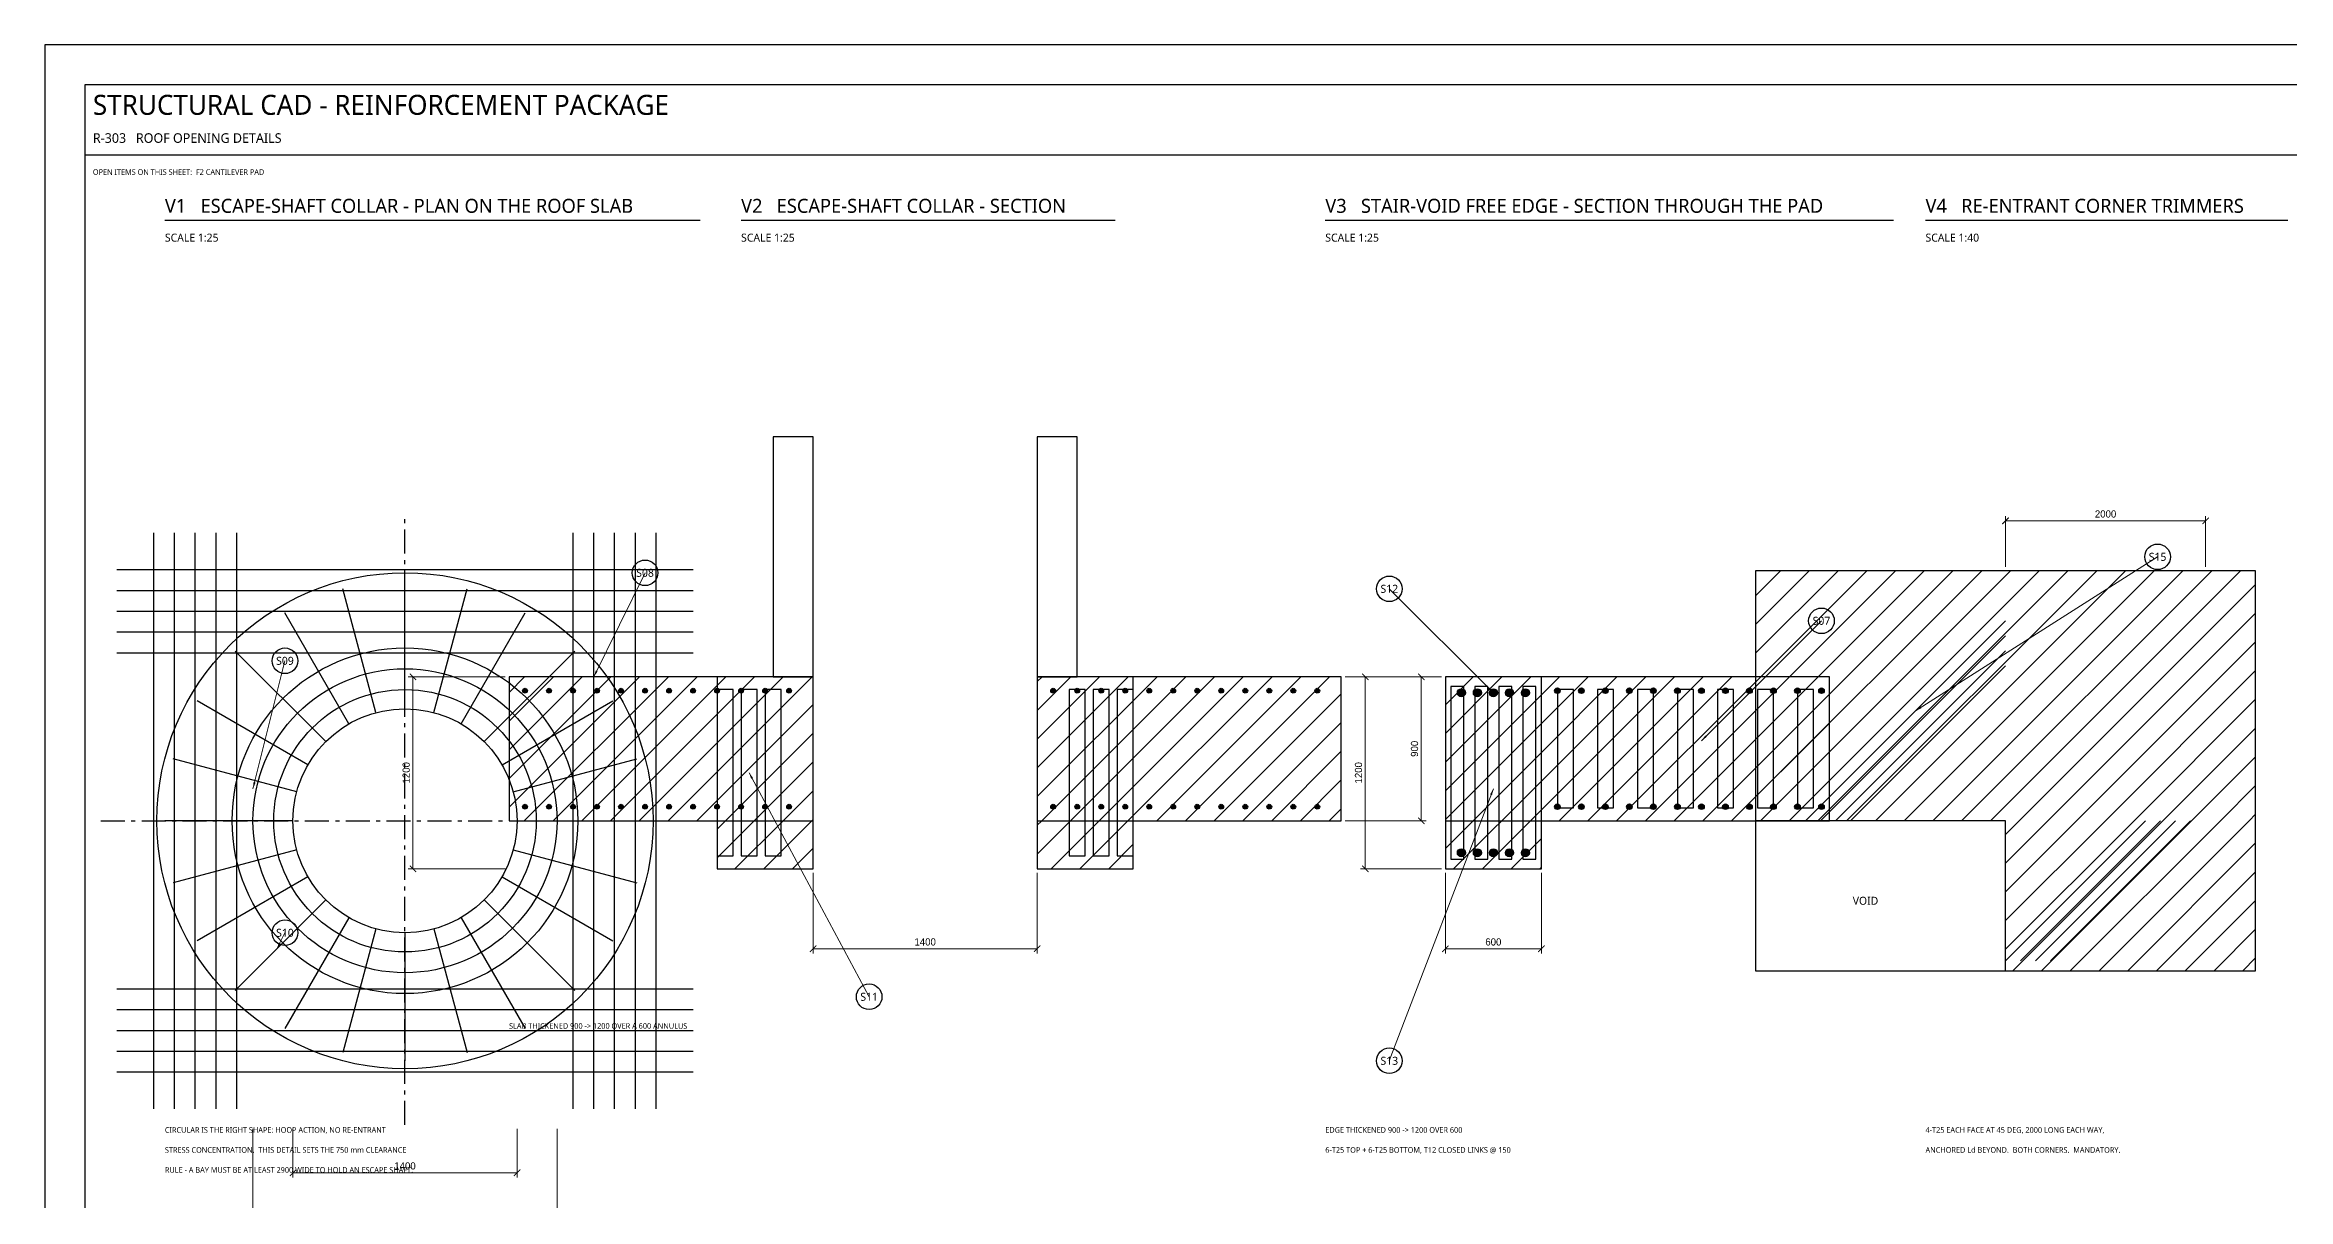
# Model space of a CAD drawing. Header units: millimetres. Extents: x 0 to 841, y 0 to 594.
# Drawn here: x 0 to 561, y 305 to 594 of the extents above; entities that cross this region are included whole.
import ezdxf
from ezdxf.enums import TextEntityAlignment as Align

# ---------------------------------------------------------------- set-up
doc = ezdxf.new("R2010")
doc.units = ezdxf.units.MM
for name, color, linetype in [('S-BLAST', 1, 'Continuous'), ('S-CALLOUT', 2, 'Continuous'), ('S-CENTER', 6, 'Continuous'), ('S-CONCRETE', 7, 'Continuous'), ('S-DIM', 4, 'Continuous'), ('S-HATCH', 8, 'Continuous'), ('S-REBAR-DIST', 3, 'Continuous'), ('S-REBAR-MAIN', 1, 'Continuous'), ('S-REBAR-SEC', 4, 'Continuous'), ('S-REBAR-STIRRUP', 6, 'Continuous'), ('S-REFERENCE', 8, 'Continuous'), ('S-TEXT', 7, 'Continuous'), ('S-TITLE', 7, 'Continuous')]:
    doc.layers.add(name, color=color, linetype=linetype)
doc.styles.add('OpenSans', font='OpenSans-Regular.ttf')
doc.dimstyles.new('SC-DIM', dxfattribs={"dimtxt": 1.8, "dimasz": 1.6, "dimexe": 1.2, "dimexo": 1, "dimgap": 0.8, "dimtad": 1, "dimdec": 0, "dimblk": 'ARCHTICK', "dimcen": 2.5, "dimclrd": 4, "dimclre": 4, "dimclrt": 4, "dimazin": 3, "dimtfac": 1, "dimtmove": 0, "dimatfit": 3, "dimlwd": 13, "dimlwe": 13})

# ---------------------------------------------------------------- blocks, each defined once
blk = doc.blocks.new('_ARCHTICK')
at = {"color": 0, "linetype": 'BYBLOCK', "const_width": 0.15}
blk.add_lwpolyline([(-0.5, -0.5), (0.5, 0.5)], dxfattribs=at)
blk = doc.blocks.new('BARMARK')
at = {"layer": 'S-CALLOUT'}
blk.add_circle((0, 0), 3.2, dxfattribs=at)

msp = doc.modelspace()

# ---------------------------------------------------------------- hatches: boundary and pattern name
at = {"layer": 'S-HATCH'}
h = msp.add_hatch(dxfattribs=at)
h.set_pattern_fill('ANSI31', scale=1.6)
h.paths.add_polyline_path([(427.5, 400), (552.5, 400), (552.5, 462.5), (427.5, 462.5)])
h = msp.add_hatch(dxfattribs=at)
h.set_pattern_fill('ANSI31', scale=1.6)
h.paths.add_polyline_path([(116, 400), (192, 400), (192, 436), (116, 436)])
h = msp.add_hatch(dxfattribs=at)
h.set_pattern_fill('ANSI31', scale=1.6)
h.paths.add_polyline_path([(248, 400), (324, 400), (324, 436), (248, 436)])
h = msp.add_hatch(dxfattribs=at)
h.set_pattern_fill('ANSI31', scale=1.6)
h.paths.add_polyline_path([(350, 388), (374, 388), (374, 436), (350, 436)])
h = msp.add_hatch(dxfattribs=at)
h.set_pattern_fill('ANSI31', scale=1.6)
h.paths.add_polyline_path([(374, 400), (446, 400), (446, 436), (374, 436)])
h = msp.add_hatch(dxfattribs=at)
h.set_pattern_fill('ANSI31', scale=1.6)
h.paths.add_polyline_path([(168, 388), (192, 388), (192, 400), (168, 400)])
h = msp.add_hatch(dxfattribs=at)
h.set_pattern_fill('ANSI31', scale=1.6)
h.paths.add_polyline_path([(248, 388), (272, 388), (272, 400), (248, 400)])
h = msp.add_hatch(dxfattribs=at)
h.set_pattern_fill('ANSI31', scale=1.6)
h.paths.add_polyline_path([(490, 362.5), (552.5, 362.5), (552.5, 400), (490, 400)])
at = {"layer": 'S-REBAR-MAIN'}
for points in [[(120.6, 432.52), (120.554, 432.75), (120.424, 432.944), (120.23, 433.074), (120, 433.12), (119.77, 433.074), (119.576, 432.944), (119.446, 432.75), (119.4, 432.52), (119.446, 432.29), (119.576, 432.096), (119.77, 431.966), (120, 431.92), (120.23, 431.966), (120.424, 432.096), (120.554, 432.29)], [(126.6, 432.52), (126.554, 432.75), (126.424, 432.944), (126.23, 433.074), (126, 433.12), (125.77, 433.074), (125.576, 432.944), (125.446, 432.75), (125.4, 432.52), (125.446, 432.29), (125.576, 432.096), (125.77, 431.966), (126, 431.92), (126.23, 431.966), (126.424, 432.096), (126.554, 432.29)], [(132.6, 432.52), (132.554, 432.75), (132.424, 432.944), (132.23, 433.074), (132, 433.12), (131.77, 433.074), (131.576, 432.944), (131.446, 432.75), (131.4, 432.52), (131.446, 432.29), (131.576, 432.096), (131.77, 431.966), (132, 431.92), (132.23, 431.966), (132.424, 432.096), (132.554, 432.29)], [(138.6, 432.52), (138.554, 432.75), (138.424, 432.944), (138.23, 433.074), (138, 433.12), (137.77, 433.074), (137.576, 432.944), (137.446, 432.75), (137.4, 432.52), (137.446, 432.29), (137.576, 432.096), (137.77, 431.966), (138, 431.92), (138.23, 431.966), (138.424, 432.096), (138.554, 432.29)], [(144.6, 432.52), (144.554, 432.75), (144.424, 432.944), (144.23, 433.074), (144, 433.12), (143.77, 433.074), (143.576, 432.944), (143.446, 432.75), (143.4, 432.52), (143.446, 432.29), (143.576, 432.096), (143.77, 431.966), (144, 431.92), (144.23, 431.966), (144.424, 432.096), (144.554, 432.29)], [(150.6, 432.52), (150.554, 432.75), (150.424, 432.944), (150.23, 433.074), (150, 433.12), (149.77, 433.074), (149.576, 432.944), (149.446, 432.75), (149.4, 432.52), (149.446, 432.29), (149.576, 432.096), (149.77, 431.966), (150, 431.92), (150.23, 431.966), (150.424, 432.096), (150.554, 432.29)], [(156.6, 432.52), (156.554, 432.75), (156.424, 432.944), (156.23, 433.074), (156, 433.12), (155.77, 433.074), (155.576, 432.944), (155.446, 432.75), (155.4, 432.52), (155.446, 432.29), (155.576, 432.096), (155.77, 431.966), (156, 431.92), (156.23, 431.966), (156.424, 432.096), (156.554, 432.29)], [(162.6, 432.52), (162.554, 432.75), (162.424, 432.944), (162.23, 433.074), (162, 433.12), (161.77, 433.074), (161.576, 432.944), (161.446, 432.75), (161.4, 432.52), (161.446, 432.29), (161.576, 432.096), (161.77, 431.966), (162, 431.92), (162.23, 431.966), (162.424, 432.096), (162.554, 432.29)], [(168.6, 432.52), (168.554, 432.75), (168.424, 432.944), (168.23, 433.074), (168, 433.12), (167.77, 433.074), (167.576, 432.944), (167.446, 432.75), (167.4, 432.52), (167.446, 432.29), (167.576, 432.096), (167.77, 431.966), (168, 431.92), (168.23, 431.966), (168.424, 432.096), (168.554, 432.29)], [(174.6, 432.52), (174.554, 432.75), (174.424, 432.944), (174.23, 433.074), (174, 433.12), (173.77, 433.074), (173.576, 432.944), (173.446, 432.75), (173.4, 432.52), (173.446, 432.29), (173.576, 432.096), (173.77, 431.966), (174, 431.92), (174.23, 431.966), (174.424, 432.096), (174.554, 432.29)], [(180.6, 432.52), (180.554, 432.75), (180.424, 432.944), (180.23, 433.074), (180, 433.12), (179.77, 433.074), (179.576, 432.944), (179.446, 432.75), (179.4, 432.52), (179.446, 432.29), (179.576, 432.096), (179.77, 431.966), (180, 431.92), (180.23, 431.966), (180.424, 432.096), (180.554, 432.29)], [(186.6, 432.52), (186.554, 432.75), (186.424, 432.944), (186.23, 433.074), (186, 433.12), (185.77, 433.074), (185.576, 432.944), (185.446, 432.75), (185.4, 432.52), (185.446, 432.29), (185.576, 432.096), (185.77, 431.966), (186, 431.92), (186.23, 431.966), (186.424, 432.096), (186.554, 432.29)], [(252.6, 432.52), (252.554, 432.75), (252.424, 432.944), (252.23, 433.074), (252, 433.12), (251.77, 433.074), (251.576, 432.944), (251.446, 432.75), (251.4, 432.52), (251.446, 432.29), (251.576, 432.096), (251.77, 431.966), (252, 431.92), (252.23, 431.966), (252.424, 432.096), (252.554, 432.29)], [(258.6, 432.52), (258.554, 432.75), (258.424, 432.944), (258.23, 433.074), (258, 433.12), (257.77, 433.074), (257.576, 432.944), (257.446, 432.75), (257.4, 432.52), (257.446, 432.29), (257.576, 432.096), (257.77, 431.966), (258, 431.92), (258.23, 431.966), (258.424, 432.096), (258.554, 432.29)], [(264.6, 432.52), (264.554, 432.75), (264.424, 432.944), (264.23, 433.074), (264, 433.12), (263.77, 433.074), (263.576, 432.944), (263.446, 432.75), (263.4, 432.52), (263.446, 432.29), (263.576, 432.096), (263.77, 431.966), (264, 431.92), (264.23, 431.966), (264.424, 432.096), (264.554, 432.29)], [(270.6, 432.52), (270.554, 432.75), (270.424, 432.944), (270.23, 433.074), (270, 433.12), (269.77, 433.074), (269.576, 432.944), (269.446, 432.75), (269.4, 432.52), (269.446, 432.29), (269.576, 432.096), (269.77, 431.966), (270, 431.92), (270.23, 431.966), (270.424, 432.096), (270.554, 432.29)], [(276.6, 432.52), (276.554, 432.75), (276.424, 432.944), (276.23, 433.074), (276, 433.12), (275.77, 433.074), (275.576, 432.944), (275.446, 432.75), (275.4, 432.52), (275.446, 432.29), (275.576, 432.096), (275.77, 431.966), (276, 431.92), (276.23, 431.966), (276.424, 432.096), (276.554, 432.29)], [(282.6, 432.52), (282.554, 432.75), (282.424, 432.944), (282.23, 433.074), (282, 433.12), (281.77, 433.074), (281.576, 432.944), (281.446, 432.75), (281.4, 432.52), (281.446, 432.29), (281.576, 432.096), (281.77, 431.966), (282, 431.92), (282.23, 431.966), (282.424, 432.096), (282.554, 432.29)], [(288.6, 432.52), (288.554, 432.75), (288.424, 432.944), (288.23, 433.074), (288, 433.12), (287.77, 433.074), (287.576, 432.944), (287.446, 432.75), (287.4, 432.52), (287.446, 432.29), (287.576, 432.096), (287.77, 431.966), (288, 431.92), (288.23, 431.966), (288.424, 432.096), (288.554, 432.29)], [(294.6, 432.52), (294.554, 432.75), (294.424, 432.944), (294.23, 433.074), (294, 433.12), (293.77, 433.074), (293.576, 432.944), (293.446, 432.75), (293.4, 432.52), (293.446, 432.29), (293.576, 432.096), (293.77, 431.966), (294, 431.92), (294.23, 431.966), (294.424, 432.096), (294.554, 432.29)], [(300.6, 432.52), (300.554, 432.75), (300.424, 432.944), (300.23, 433.074), (300, 433.12), (299.77, 433.074), (299.576, 432.944), (299.446, 432.75), (299.4, 432.52), (299.446, 432.29), (299.576, 432.096), (299.77, 431.966), (300, 431.92), (300.23, 431.966), (300.424, 432.096), (300.554, 432.29)], [(306.6, 432.52), (306.554, 432.75), (306.424, 432.944), (306.23, 433.074), (306, 433.12), (305.77, 433.074), (305.576, 432.944), (305.446, 432.75), (305.4, 432.52), (305.446, 432.29), (305.576, 432.096), (305.77, 431.966), (306, 431.92), (306.23, 431.966), (306.424, 432.096), (306.554, 432.29)], [(312.6, 432.52), (312.554, 432.75), (312.424, 432.944), (312.23, 433.074), (312, 433.12), (311.77, 433.074), (311.576, 432.944), (311.446, 432.75), (311.4, 432.52), (311.446, 432.29), (311.576, 432.096), (311.77, 431.966), (312, 431.92), (312.23, 431.966), (312.424, 432.096), (312.554, 432.29)], [(318.6, 432.52), (318.554, 432.75), (318.424, 432.944), (318.23, 433.074), (318, 433.12), (317.77, 433.074), (317.576, 432.944), (317.446, 432.75), (317.4, 432.52), (317.446, 432.29), (317.576, 432.096), (317.77, 431.966), (318, 431.92), (318.23, 431.966), (318.424, 432.096), (318.554, 432.29)], [(378.7, 432.52), (378.647, 432.788), (378.495, 433.015), (378.268, 433.167), (378, 433.22), (377.732, 433.167), (377.505, 433.015), (377.353, 432.788), (377.3, 432.52), (377.353, 432.252), (377.505, 432.025), (377.732, 431.873), (378, 431.82), (378.268, 431.873), (378.495, 432.025), (378.647, 432.252)], [(384.7, 432.52), (384.647, 432.788), (384.495, 433.015), (384.268, 433.167), (384, 433.22), (383.732, 433.167), (383.505, 433.015), (383.353, 432.788), (383.3, 432.52), (383.353, 432.252), (383.505, 432.025), (383.732, 431.873), (384, 431.82), (384.268, 431.873), (384.495, 432.025), (384.647, 432.252)], [(390.7, 432.52), (390.647, 432.788), (390.495, 433.015), (390.268, 433.167), (390, 433.22), (389.732, 433.167), (389.505, 433.015), (389.353, 432.788), (389.3, 432.52), (389.353, 432.252), (389.505, 432.025), (389.732, 431.873), (390, 431.82), (390.268, 431.873), (390.495, 432.025), (390.647, 432.252)], [(396.7, 432.52), (396.647, 432.788), (396.495, 433.015), (396.268, 433.167), (396, 433.22), (395.732, 433.167), (395.505, 433.015), (395.353, 432.788), (395.3, 432.52), (395.353, 432.252), (395.505, 432.025), (395.732, 431.873), (396, 431.82), (396.268, 431.873), (396.495, 432.025), (396.647, 432.252)], [(402.7, 432.52), (402.647, 432.788), (402.495, 433.015), (402.268, 433.167), (402, 433.22), (401.732, 433.167), (401.505, 433.015), (401.353, 432.788), (401.3, 432.52), (401.353, 432.252), (401.505, 432.025), (401.732, 431.873), (402, 431.82), (402.268, 431.873), (402.495, 432.025), (402.647, 432.252)], [(408.7, 432.52), (408.647, 432.788), (408.495, 433.015), (408.268, 433.167), (408, 433.22), (407.732, 433.167), (407.505, 433.015), (407.353, 432.788), (407.3, 432.52), (407.353, 432.252), (407.505, 432.025), (407.732, 431.873), (408, 431.82), (408.268, 431.873), (408.495, 432.025), (408.647, 432.252)], [(414.7, 432.52), (414.647, 432.788), (414.495, 433.015), (414.268, 433.167), (414, 433.22), (413.732, 433.167), (413.505, 433.015), (413.353, 432.788), (413.3, 432.52), (413.353, 432.252), (413.505, 432.025), (413.732, 431.873), (414, 431.82), (414.268, 431.873), (414.495, 432.025), (414.647, 432.252)], [(420.7, 432.52), (420.647, 432.788), (420.495, 433.015), (420.268, 433.167), (420, 433.22), (419.732, 433.167), (419.505, 433.015), (419.353, 432.788), (419.3, 432.52), (419.353, 432.252), (419.505, 432.025), (419.732, 431.873), (420, 431.82), (420.268, 431.873), (420.495, 432.025), (420.647, 432.252)], [(426.7, 432.52), (426.647, 432.788), (426.495, 433.015), (426.268, 433.167), (426, 433.22), (425.732, 433.167), (425.505, 433.015), (425.353, 432.788), (425.3, 432.52), (425.353, 432.252), (425.505, 432.025), (425.732, 431.873), (426, 431.82), (426.268, 431.873), (426.495, 432.025), (426.647, 432.252)], [(432.7, 432.52), (432.647, 432.788), (432.495, 433.015), (432.268, 433.167), (432, 433.22), (431.732, 433.167), (431.505, 433.015), (431.353, 432.788), (431.3, 432.52), (431.353, 432.252), (431.505, 432.025), (431.732, 431.873), (432, 431.82), (432.268, 431.873), (432.495, 432.025), (432.647, 432.252)], [(438.7, 432.52), (438.647, 432.788), (438.495, 433.015), (438.268, 433.167), (438, 433.22), (437.732, 433.167), (437.505, 433.015), (437.353, 432.788), (437.3, 432.52), (437.353, 432.252), (437.505, 432.025), (437.732, 431.873), (438, 431.82), (438.268, 431.873), (438.495, 432.025), (438.647, 432.252)], [(444.7, 432.52), (444.647, 432.788), (444.495, 433.015), (444.268, 433.167), (444, 433.22), (443.732, 433.167), (443.505, 433.015), (443.353, 432.788), (443.3, 432.52), (443.353, 432.252), (443.505, 432.025), (443.732, 431.873), (444, 431.82), (444.268, 431.873), (444.495, 432.025), (444.647, 432.252)], [(120.6, 403.52), (120.554, 403.75), (120.424, 403.944), (120.23, 404.074), (120, 404.12), (119.77, 404.074), (119.576, 403.944), (119.446, 403.75), (119.4, 403.52), (119.446, 403.29), (119.576, 403.096), (119.77, 402.966), (120, 402.92), (120.23, 402.966), (120.424, 403.096), (120.554, 403.29)], [(126.6, 403.52), (126.554, 403.75), (126.424, 403.944), (126.23, 404.074), (126, 404.12), (125.77, 404.074), (125.576, 403.944), (125.446, 403.75), (125.4, 403.52), (125.446, 403.29), (125.576, 403.096), (125.77, 402.966), (126, 402.92), (126.23, 402.966), (126.424, 403.096), (126.554, 403.29)], [(132.6, 403.52), (132.554, 403.75), (132.424, 403.944), (132.23, 404.074), (132, 404.12), (131.77, 404.074), (131.576, 403.944), (131.446, 403.75), (131.4, 403.52), (131.446, 403.29), (131.576, 403.096), (131.77, 402.966), (132, 402.92), (132.23, 402.966), (132.424, 403.096), (132.554, 403.29)], [(138.6, 403.52), (138.554, 403.75), (138.424, 403.944), (138.23, 404.074), (138, 404.12), (137.77, 404.074), (137.576, 403.944), (137.446, 403.75), (137.4, 403.52), (137.446, 403.29), (137.576, 403.096), (137.77, 402.966), (138, 402.92), (138.23, 402.966), (138.424, 403.096), (138.554, 403.29)], [(144.6, 403.52), (144.554, 403.75), (144.424, 403.944), (144.23, 404.074), (144, 404.12), (143.77, 404.074), (143.576, 403.944), (143.446, 403.75), (143.4, 403.52), (143.446, 403.29), (143.576, 403.096), (143.77, 402.966), (144, 402.92), (144.23, 402.966), (144.424, 403.096), (144.554, 403.29)], [(150.6, 403.52), (150.554, 403.75), (150.424, 403.944), (150.23, 404.074), (150, 404.12), (149.77, 404.074), (149.576, 403.944), (149.446, 403.75), (149.4, 403.52), (149.446, 403.29), (149.576, 403.096), (149.77, 402.966), (150, 402.92), (150.23, 402.966), (150.424, 403.096), (150.554, 403.29)], [(156.6, 403.52), (156.554, 403.75), (156.424, 403.944), (156.23, 404.074), (156, 404.12), (155.77, 404.074), (155.576, 403.944), (155.446, 403.75), (155.4, 403.52), (155.446, 403.29), (155.576, 403.096), (155.77, 402.966), (156, 402.92), (156.23, 402.966), (156.424, 403.096), (156.554, 403.29)], [(162.6, 403.52), (162.554, 403.75), (162.424, 403.944), (162.23, 404.074), (162, 404.12), (161.77, 404.074), (161.576, 403.944), (161.446, 403.75), (161.4, 403.52), (161.446, 403.29), (161.576, 403.096), (161.77, 402.966), (162, 402.92), (162.23, 402.966), (162.424, 403.096), (162.554, 403.29)], [(168.6, 403.52), (168.554, 403.75), (168.424, 403.944), (168.23, 404.074), (168, 404.12), (167.77, 404.074), (167.576, 403.944), (167.446, 403.75), (167.4, 403.52), (167.446, 403.29), (167.576, 403.096), (167.77, 402.966), (168, 402.92), (168.23, 402.966), (168.424, 403.096), (168.554, 403.29)], [(174.6, 403.52), (174.554, 403.75), (174.424, 403.944), (174.23, 404.074), (174, 404.12), (173.77, 404.074), (173.576, 403.944), (173.446, 403.75), (173.4, 403.52), (173.446, 403.29), (173.576, 403.096), (173.77, 402.966), (174, 402.92), (174.23, 402.966), (174.424, 403.096), (174.554, 403.29)], [(180.6, 403.52), (180.554, 403.75), (180.424, 403.944), (180.23, 404.074), (180, 404.12), (179.77, 404.074), (179.576, 403.944), (179.446, 403.75), (179.4, 403.52), (179.446, 403.29), (179.576, 403.096), (179.77, 402.966), (180, 402.92), (180.23, 402.966), (180.424, 403.096), (180.554, 403.29)], [(186.6, 403.52), (186.554, 403.75), (186.424, 403.944), (186.23, 404.074), (186, 404.12), (185.77, 404.074), (185.576, 403.944), (185.446, 403.75), (185.4, 403.52), (185.446, 403.29), (185.576, 403.096), (185.77, 402.966), (186, 402.92), (186.23, 402.966), (186.424, 403.096), (186.554, 403.29)], [(252.6, 403.52), (252.554, 403.75), (252.424, 403.944), (252.23, 404.074), (252, 404.12), (251.77, 404.074), (251.576, 403.944), (251.446, 403.75), (251.4, 403.52), (251.446, 403.29), (251.576, 403.096), (251.77, 402.966), (252, 402.92), (252.23, 402.966), (252.424, 403.096), (252.554, 403.29)], [(258.6, 403.52), (258.554, 403.75), (258.424, 403.944), (258.23, 404.074), (258, 404.12), (257.77, 404.074), (257.576, 403.944), (257.446, 403.75), (257.4, 403.52), (257.446, 403.29), (257.576, 403.096), (257.77, 402.966), (258, 402.92), (258.23, 402.966), (258.424, 403.096), (258.554, 403.29)], [(264.6, 403.52), (264.554, 403.75), (264.424, 403.944), (264.23, 404.074), (264, 404.12), (263.77, 404.074), (263.576, 403.944), (263.446, 403.75), (263.4, 403.52), (263.446, 403.29), (263.576, 403.096), (263.77, 402.966), (264, 402.92), (264.23, 402.966), (264.424, 403.096), (264.554, 403.29)], [(270.6, 403.52), (270.554, 403.75), (270.424, 403.944), (270.23, 404.074), (270, 404.12), (269.77, 404.074), (269.576, 403.944), (269.446, 403.75), (269.4, 403.52), (269.446, 403.29), (269.576, 403.096), (269.77, 402.966), (270, 402.92), (270.23, 402.966), (270.424, 403.096), (270.554, 403.29)], [(276.6, 403.52), (276.554, 403.75), (276.424, 403.944), (276.23, 404.074), (276, 404.12), (275.77, 404.074), (275.576, 403.944), (275.446, 403.75), (275.4, 403.52), (275.446, 403.29), (275.576, 403.096), (275.77, 402.966), (276, 402.92), (276.23, 402.966), (276.424, 403.096), (276.554, 403.29)], [(282.6, 403.52), (282.554, 403.75), (282.424, 403.944), (282.23, 404.074), (282, 404.12), (281.77, 404.074), (281.576, 403.944), (281.446, 403.75), (281.4, 403.52), (281.446, 403.29), (281.576, 403.096), (281.77, 402.966), (282, 402.92), (282.23, 402.966), (282.424, 403.096), (282.554, 403.29)], [(288.6, 403.52), (288.554, 403.75), (288.424, 403.944), (288.23, 404.074), (288, 404.12), (287.77, 404.074), (287.576, 403.944), (287.446, 403.75), (287.4, 403.52), (287.446, 403.29), (287.576, 403.096), (287.77, 402.966), (288, 402.92), (288.23, 402.966), (288.424, 403.096), (288.554, 403.29)], [(294.6, 403.52), (294.554, 403.75), (294.424, 403.944), (294.23, 404.074), (294, 404.12), (293.77, 404.074), (293.576, 403.944), (293.446, 403.75), (293.4, 403.52), (293.446, 403.29), (293.576, 403.096), (293.77, 402.966), (294, 402.92), (294.23, 402.966), (294.424, 403.096), (294.554, 403.29)], [(300.6, 403.52), (300.554, 403.75), (300.424, 403.944), (300.23, 404.074), (300, 404.12), (299.77, 404.074), (299.576, 403.944), (299.446, 403.75), (299.4, 403.52), (299.446, 403.29), (299.576, 403.096), (299.77, 402.966), (300, 402.92), (300.23, 402.966), (300.424, 403.096), (300.554, 403.29)], [(306.6, 403.52), (306.554, 403.75), (306.424, 403.944), (306.23, 404.074), (306, 404.12), (305.77, 404.074), (305.576, 403.944), (305.446, 403.75), (305.4, 403.52), (305.446, 403.29), (305.576, 403.096), (305.77, 402.966), (306, 402.92), (306.23, 402.966), (306.424, 403.096), (306.554, 403.29)], [(312.6, 403.52), (312.554, 403.75), (312.424, 403.944), (312.23, 404.074), (312, 404.12), (311.77, 404.074), (311.576, 403.944), (311.446, 403.75), (311.4, 403.52), (311.446, 403.29), (311.576, 403.096), (311.77, 402.966), (312, 402.92), (312.23, 402.966), (312.424, 403.096), (312.554, 403.29)], [(318.6, 403.52), (318.554, 403.75), (318.424, 403.944), (318.23, 404.074), (318, 404.12), (317.77, 404.074), (317.576, 403.944), (317.446, 403.75), (317.4, 403.52), (317.446, 403.29), (317.576, 403.096), (317.77, 402.966), (318, 402.92), (318.23, 402.966), (318.424, 403.096), (318.554, 403.29)], [(378.7, 403.52), (378.647, 403.788), (378.495, 404.015), (378.268, 404.167), (378, 404.22), (377.732, 404.167), (377.505, 404.015), (377.353, 403.788), (377.3, 403.52), (377.353, 403.252), (377.505, 403.025), (377.732, 402.873), (378, 402.82), (378.268, 402.873), (378.495, 403.025), (378.647, 403.252)], [(384.7, 403.52), (384.647, 403.788), (384.495, 404.015), (384.268, 404.167), (384, 404.22), (383.732, 404.167), (383.505, 404.015), (383.353, 403.788), (383.3, 403.52), (383.353, 403.252), (383.505, 403.025), (383.732, 402.873), (384, 402.82), (384.268, 402.873), (384.495, 403.025), (384.647, 403.252)], [(390.7, 403.52), (390.647, 403.788), (390.495, 404.015), (390.268, 404.167), (390, 404.22), (389.732, 404.167), (389.505, 404.015), (389.353, 403.788), (389.3, 403.52), (389.353, 403.252), (389.505, 403.025), (389.732, 402.873), (390, 402.82), (390.268, 402.873), (390.495, 403.025), (390.647, 403.252)], [(396.7, 403.52), (396.647, 403.788), (396.495, 404.015), (396.268, 404.167), (396, 404.22), (395.732, 404.167), (395.505, 404.015), (395.353, 403.788), (395.3, 403.52), (395.353, 403.252), (395.505, 403.025), (395.732, 402.873), (396, 402.82), (396.268, 402.873), (396.495, 403.025), (396.647, 403.252)], [(402.7, 403.52), (402.647, 403.788), (402.495, 404.015), (402.268, 404.167), (402, 404.22), (401.732, 404.167), (401.505, 404.015), (401.353, 403.788), (401.3, 403.52), (401.353, 403.252), (401.505, 403.025), (401.732, 402.873), (402, 402.82), (402.268, 402.873), (402.495, 403.025), (402.647, 403.252)], [(408.7, 403.52), (408.647, 403.788), (408.495, 404.015), (408.268, 404.167), (408, 404.22), (407.732, 404.167), (407.505, 404.015), (407.353, 403.788), (407.3, 403.52), (407.353, 403.252), (407.505, 403.025), (407.732, 402.873), (408, 402.82), (408.268, 402.873), (408.495, 403.025), (408.647, 403.252)], [(414.7, 403.52), (414.647, 403.788), (414.495, 404.015), (414.268, 404.167), (414, 404.22), (413.732, 404.167), (413.505, 404.015), (413.353, 403.788), (413.3, 403.52), (413.353, 403.252), (413.505, 403.025), (413.732, 402.873), (414, 402.82), (414.268, 402.873), (414.495, 403.025), (414.647, 403.252)], [(420.7, 403.52), (420.647, 403.788), (420.495, 404.015), (420.268, 404.167), (420, 404.22), (419.732, 404.167), (419.505, 404.015), (419.353, 403.788), (419.3, 403.52), (419.353, 403.252), (419.505, 403.025), (419.732, 402.873), (420, 402.82), (420.268, 402.873), (420.495, 403.025), (420.647, 403.252)], [(426.7, 403.52), (426.647, 403.788), (426.495, 404.015), (426.268, 404.167), (426, 404.22), (425.732, 404.167), (425.505, 404.015), (425.353, 403.788), (425.3, 403.52), (425.353, 403.252), (425.505, 403.025), (425.732, 402.873), (426, 402.82), (426.268, 402.873), (426.495, 403.025), (426.647, 403.252)], [(432.7, 403.52), (432.647, 403.788), (432.495, 404.015), (432.268, 404.167), (432, 404.22), (431.732, 404.167), (431.505, 404.015), (431.353, 403.788), (431.3, 403.52), (431.353, 403.252), (431.505, 403.025), (431.732, 402.873), (432, 402.82), (432.268, 402.873), (432.495, 403.025), (432.647, 403.252)], [(438.7, 403.52), (438.647, 403.788), (438.495, 404.015), (438.268, 404.167), (438, 404.22), (437.732, 404.167), (437.505, 404.015), (437.353, 403.788), (437.3, 403.52), (437.353, 403.252), (437.505, 403.025), (437.732, 402.873), (438, 402.82), (438.268, 402.873), (438.495, 403.025), (438.647, 403.252)], [(444.7, 403.52), (444.647, 403.788), (444.495, 404.015), (444.268, 404.167), (444, 404.22), (443.732, 404.167), (443.505, 404.015), (443.353, 403.788), (443.3, 403.52), (443.353, 403.252), (443.505, 403.025), (443.732, 402.873), (444, 402.82), (444.268, 402.873), (444.495, 403.025), (444.647, 403.252)]]:
    msp.add_hatch(color=1, dxfattribs=at).paths.add_polyline_path(points)
at = {"layer": 'S-REBAR-SEC'}
for points in [[(355, 432), (354.924, 432.383), (354.707, 432.707), (354.383, 432.924), (354, 433), (353.617, 432.924), (353.293, 432.707), (353.076, 432.383), (353, 432), (353.076, 431.617), (353.293, 431.293), (353.617, 431.076), (354, 431), (354.383, 431.076), (354.707, 431.293), (354.924, 431.617)], [(359, 432), (358.924, 432.383), (358.707, 432.707), (358.383, 432.924), (358, 433), (357.617, 432.924), (357.293, 432.707), (357.076, 432.383), (357, 432), (357.076, 431.617), (357.293, 431.293), (357.617, 431.076), (358, 431), (358.383, 431.076), (358.707, 431.293), (358.924, 431.617)], [(363, 432), (362.924, 432.383), (362.707, 432.707), (362.383, 432.924), (362, 433), (361.617, 432.924), (361.293, 432.707), (361.076, 432.383), (361, 432), (361.076, 431.617), (361.293, 431.293), (361.617, 431.076), (362, 431), (362.383, 431.076), (362.707, 431.293), (362.924, 431.617)], [(367, 432), (366.924, 432.383), (366.707, 432.707), (366.383, 432.924), (366, 433), (365.617, 432.924), (365.293, 432.707), (365.076, 432.383), (365, 432), (365.076, 431.617), (365.293, 431.293), (365.617, 431.076), (366, 431), (366.383, 431.076), (366.707, 431.293), (366.924, 431.617)], [(371, 432), (370.924, 432.383), (370.707, 432.707), (370.383, 432.924), (370, 433), (369.617, 432.924), (369.293, 432.707), (369.076, 432.383), (369, 432), (369.076, 431.617), (369.293, 431.293), (369.617, 431.076), (370, 431), (370.383, 431.076), (370.707, 431.293), (370.924, 431.617)], [(355, 392), (354.924, 392.383), (354.707, 392.707), (354.383, 392.924), (354, 393), (353.617, 392.924), (353.293, 392.707), (353.076, 392.383), (353, 392), (353.076, 391.617), (353.293, 391.293), (353.617, 391.076), (354, 391), (354.383, 391.076), (354.707, 391.293), (354.924, 391.617)], [(359, 392), (358.924, 392.383), (358.707, 392.707), (358.383, 392.924), (358, 393), (357.617, 392.924), (357.293, 392.707), (357.076, 392.383), (357, 392), (357.076, 391.617), (357.293, 391.293), (357.617, 391.076), (358, 391), (358.383, 391.076), (358.707, 391.293), (358.924, 391.617)], [(363, 392), (362.924, 392.383), (362.707, 392.707), (362.383, 392.924), (362, 393), (361.617, 392.924), (361.293, 392.707), (361.076, 392.383), (361, 392), (361.076, 391.617), (361.293, 391.293), (361.617, 391.076), (362, 391), (362.383, 391.076), (362.707, 391.293), (362.924, 391.617)], [(367, 392), (366.924, 392.383), (366.707, 392.707), (366.383, 392.924), (366, 393), (365.617, 392.924), (365.293, 392.707), (365.076, 392.383), (365, 392), (365.076, 391.617), (365.293, 391.293), (365.617, 391.076), (366, 391), (366.383, 391.076), (366.707, 391.293), (366.924, 391.617)], [(371, 392), (370.924, 392.383), (370.707, 392.707), (370.383, 392.924), (370, 393), (369.617, 392.924), (369.293, 392.707), (369.076, 392.383), (369, 392), (369.076, 391.617), (369.293, 391.293), (369.617, 391.076), (370, 391), (370.383, 391.076), (370.707, 391.293), (370.924, 391.617)]]:
    msp.add_hatch(color=4, dxfattribs=at).paths.add_polyline_path(points)

# ---------------------------------------------------------------- linework, layer by layer
at = {"layer": 'S-CENTER'}
for p, q in [((90, 474.4), (90, 475.4)), ((90, 466.8), (90, 472.8)), ((90, 464.2), (90, 465.2)), ((90, 456.6), (90, 462.6)), ((90, 454), (90, 455)), ((90, 446.4), (90, 452.4)), ((90, 443.8), (90, 444.8)), ((90, 436.2), (90, 442.2)), ((90, 433.6), (90, 434.6)), ((90, 426), (90, 432)), ((90, 423.4), (90, 424.4)), ((90, 415.8), (90, 421.8)), ((90, 413.2), (90, 414.2)), ((90, 405.6), (90, 411.6)), ((90, 403), (90, 404)), ((14, 400), (20, 400)), ((21.6, 400), (22.6, 400)), ((24.2, 400), (30.2, 400)), ((31.8, 400), (32.8, 400)), ((34.4, 400), (40.4, 400)), ((42, 400), (43, 400)), ((44.6, 400), (50.6, 400)), ((52.2, 400), (53.2, 400)), ((54.8, 400), (60.8, 400)), ((62.4, 400), (63.4, 400)), ((65, 400), (71, 400)), ((72.6, 400), (73.6, 400)), ((75.2, 400), (81.2, 400)), ((82.8, 400), (83.8, 400)), ((85.4, 400), (91.4, 400)), ((90, 395.4), (90, 401.4)), ((93, 400), (94, 400)), ((95.6, 400), (101.6, 400)), ((103.2, 400), (104.2, 400)), ((105.8, 400), (111.8, 400)), ((113.4, 400), (114.4, 400)), ((116, 400), (122, 400)), ((123.6, 400), (124.6, 400)), ((126.2, 400), (132.2, 400)), ((133.8, 400), (134.8, 400)), ((136.4, 400), (142.4, 400)), ((144, 400), (145, 400)), ((146.6, 400), (152.6, 400)), ((154.2, 400), (155.2, 400)), ((156.8, 400), (162.8, 400)), ((164.4, 400), (165.4, 400)), ((90, 392.8), (90, 393.8)), ((90, 385.2), (90, 391.2)), ((90, 382.6), (90, 383.6)), ((90, 375), (90, 381)), ((90, 372.4), (90, 373.4)), ((90, 364.8), (90, 370.8)), ((90, 362.2), (90, 363.2)), ((90, 354.6), (90, 360.6)), ((90, 352), (90, 353)), ((90, 344.4), (90, 350.4)), ((90, 341.8), (90, 342.8)), ((90, 334.2), (90, 340.2)), ((90, 331.6), (90, 332.6)), ((90, 324), (90, 330))]:
    msp.add_line(p, q, dxfattribs=at)
at = {"layer": 'S-CONCRETE'}
for points in [[(182, 436), (192, 436), (192, 496), (182, 496)], [(248, 436), (258, 436), (258, 496), (248, 496)], [(427.5, 362.5), (552.5, 362.5), (552.5, 462.5), (427.5, 462.5)], [(116, 400), (192, 400), (192, 436), (116, 436)], [(168, 388), (192, 388), (192, 436), (168, 436)], [(248, 400), (324, 400), (324, 436), (248, 436)], [(248, 388), (272, 388), (272, 436), (248, 436)], [(350, 400), (446, 400), (446, 436), (350, 436)], [(350, 388), (374, 388), (374, 436), (350, 436)], [(427.5, 362.5), (490, 362.5), (490, 400), (427.5, 400)]]:
    msp.add_lwpolyline(points, close=True, dxfattribs=at)
for radius in [38, 28]:
    msp.add_circle((90, 400), radius, dxfattribs=at)
at = {"layer": 'S-REBAR-DIST'}
for p, q in [((90, 428), (90, 460)), ((82.753, 427.046), (74.471, 457.956)), ((97.247, 427.046), (105.529, 457.956)), ((76, 424.249), (60, 451.962)), ((104, 424.249), (120, 451.962)), ((70.201, 419.799), (47.574, 442.426)), ((109.799, 419.799), (132.426, 442.426)), ((65.751, 414), (38.038, 430)), ((114.249, 414), (141.962, 430)), ((62.954, 407.247), (32.044, 415.529)), ((117.046, 407.247), (147.956, 415.529)), ((62, 400), (30, 400)), ((118, 400), (150, 400)), ((62.954, 392.753), (32.044, 384.471)), ((117.046, 392.753), (147.956, 384.471)), ((65.751, 386), (38.038, 370)), ((114.249, 386), (141.962, 370)), ((70.201, 380.201), (47.574, 357.574)), ((76, 375.751), (60, 348.038)), ((104, 375.751), (120, 348.038)), ((109.799, 380.201), (132.426, 357.574)), ((82.753, 372.954), (74.471, 342.044)), ((90, 372), (90, 340)), ((97.247, 372.954), (105.529, 342.044))]:
    msp.add_line(p, q, dxfattribs=at)
at = {"layer": 'S-REBAR-MAIN'}
for centre, radius in [((90, 400), 43.2), ((90, 400), 38), ((90, 400), 32.8), ((120, 432.52), 0.6), ((126, 432.52), 0.6), ((132, 432.52), 0.6), ((138, 432.52), 0.6), ((144, 432.52), 0.6), ((150, 432.52), 0.6), ((156, 432.52), 0.6), ((162, 432.52), 0.6), ((168, 432.52), 0.6), ((174, 432.52), 0.6), ((180, 432.52), 0.6), ((186, 432.52), 0.6), ((252, 432.52), 0.6), ((258, 432.52), 0.6), ((264, 432.52), 0.6), ((270, 432.52), 0.6), ((276, 432.52), 0.6), ((282, 432.52), 0.6), ((288, 432.52), 0.6), ((294, 432.52), 0.6), ((300, 432.52), 0.6), ((306, 432.52), 0.6), ((312, 432.52), 0.6), ((318, 432.52), 0.6), ((378, 432.52), 0.7), ((384, 432.52), 0.7), ((390, 432.52), 0.7), ((396, 432.52), 0.7), ((402, 432.52), 0.7), ((408, 432.52), 0.7), ((414, 432.52), 0.7), ((420, 432.52), 0.7), ((426, 432.52), 0.7), ((432, 432.52), 0.7), ((438, 432.52), 0.7), ((444, 432.52), 0.7), ((120, 403.52), 0.6), ((126, 403.52), 0.6), ((132, 403.52), 0.6), ((138, 403.52), 0.6), ((144, 403.52), 0.6), ((150, 403.52), 0.6), ((156, 403.52), 0.6), ((162, 403.52), 0.6), ((168, 403.52), 0.6), ((174, 403.52), 0.6), ((180, 403.52), 0.6), ((186, 403.52), 0.6), ((252, 403.52), 0.6), ((258, 403.52), 0.6), ((264, 403.52), 0.6), ((270, 403.52), 0.6), ((276, 403.52), 0.6), ((282, 403.52), 0.6), ((288, 403.52), 0.6), ((294, 403.52), 0.6), ((300, 403.52), 0.6), ((306, 403.52), 0.6), ((312, 403.52), 0.6), ((318, 403.52), 0.6), ((378, 403.52), 0.7), ((384, 403.52), 0.7), ((390, 403.52), 0.7), ((396, 403.52), 0.7), ((402, 403.52), 0.7), ((408, 403.52), 0.7), ((414, 403.52), 0.7), ((420, 403.52), 0.7), ((426, 403.52), 0.7), ((432, 403.52), 0.7), ((438, 403.52), 0.7), ((444, 403.52), 0.7)]:
    msp.add_circle(centre, radius, dxfattribs=at)
at = {"layer": 'S-REBAR-SEC'}
for p, q in [((27.2, 328), (27.2, 472)), ((32.4, 328), (32.4, 472)), ((37.6, 328), (37.6, 472)), ((42.8, 328), (42.8, 472)), ((48, 328), (48, 472)), ((132, 328), (132, 472)), ((137.2, 328), (137.2, 472)), ((142.4, 328), (142.4, 472)), ((147.6, 328), (147.6, 472)), ((152.8, 328), (152.8, 472)), ((18, 462.8), (162, 462.8)), ((18, 457.6), (162, 457.6)), ((18, 452.4), (162, 452.4)), ((440, 400), (490, 450)), ((18, 447.2), (162, 447.2)), ((443.75, 400), (490, 446.25)), ((18, 442), (162, 442)), ((447.5, 400), (490, 442.5)), ((451.25, 400), (490, 438.75)), ((490, 365), (525, 400)), ((493.75, 365), (528.75, 400)), ((497.5, 365), (532.5, 400)), ((501.25, 365), (536.25, 400)), ((18, 358), (162, 358)), ((18, 352.8), (162, 352.8)), ((18, 347.6), (162, 347.6)), ((18, 342.4), (162, 342.4)), ((18, 337.2), (162, 337.2))]:
    msp.add_line(p, q, dxfattribs=at)
for centre in [(354, 432), (358, 432), (362, 432), (366, 432), (370, 432), (354, 392), (358, 392), (362, 392), (366, 392), (370, 392)]:
    msp.add_circle(centre, 1, dxfattribs=at)
at = {"layer": 'S-REBAR-STIRRUP'}
for points in [[(168, 391.2), (172, 391.2), (172, 432.8), (168, 432.8)], [(174, 391.2), (178, 391.2), (178, 432.8), (174, 432.8)], [(180, 391.2), (184, 391.2), (184, 432.8), (180, 432.8)], [(256, 391.2), (260, 391.2), (260, 432.8), (256, 432.8)], [(262, 391.2), (266, 391.2), (266, 432.8), (262, 432.8)], [(268, 391.2), (272, 391.2), (272, 432.8), (268, 432.8)], [(351.4, 390.4), (354.6, 390.4), (354.6, 433.6), (351.4, 433.6)], [(357.4, 390.4), (360.6, 390.4), (360.6, 433.6), (357.4, 433.6)], [(363.4, 390.4), (366.6, 390.4), (366.6, 433.6), (363.4, 433.6)], [(369.4, 390.4), (372.6, 390.4), (372.6, 433.6), (369.4, 433.6)], [(378, 403.2), (382, 403.2), (382, 432.8), (378, 432.8)], [(388, 403.2), (392, 403.2), (392, 432.8), (388, 432.8)], [(398, 403.2), (402, 403.2), (402, 432.8), (398, 432.8)], [(408, 403.2), (412, 403.2), (412, 432.8), (408, 432.8)], [(418, 403.2), (422, 403.2), (422, 432.8), (418, 432.8)], [(428, 403.2), (432, 403.2), (432, 432.8), (428, 432.8)], [(438, 403.2), (442, 403.2), (442, 432.8), (438, 432.8)]]:
    msp.add_lwpolyline(points, close=True, dxfattribs=at)
at = {"layer": 'S-REFERENCE'}
msp.add_circle((90, 400), 62, dxfattribs=at)
at = {"layer": 'S-TITLE'}
for p, q in [((10, 566.5), (831, 566.5)), ((30, 550.2), (163.797, 550.2)), ((174, 550.2), (267.497, 550.2)), ((320, 550.2), (462.014, 550.2)), ((470, 550.2), (560.587, 550.2))]:
    msp.add_line(p, q, dxfattribs=at)
for points in [[(0, 0), (841, 0), (841, 594), (0, 594)], [(10, 10), (831, 10), (831, 584), (10, 584)]]:
    msp.add_lwpolyline(points, close=True, dxfattribs=at)

# ---------------------------------------------------------------- block references
at = {"layer": 'S-CALLOUT'}
for p in [(528, 466), (150, 462), (336, 458), (444, 450), (60, 440), (60, 372), (206, 356), (336, 340)]:
    msp.add_blockref('BARMARK', p, dxfattribs=at)

# ---------------------------------------------------------------- texts
at = {"layer": 'S-BLAST', "style": 'OpenSans'}
for s, p in [('OPEN ITEMS ON THIS SHEET:  F2 CANTILEVER PAD', (12, 561.5)), ('ANCHORED Ld BEYOND.  BOTH CORNERS.  MANDATORY.', (470, 317)), ('RULE - A BAY MUST BE AT LEAST 2900 WIDE TO HOLD AN ESCAPE SHAFT.', (30, 312))]:
    msp.add_text(s, height=1.4, dxfattribs=at).set_placement(p)
at = {"layer": 'S-CALLOUT', "style": 'OpenSans'}
for s, p in [('S15', (528, 466)), ('S08', (150, 462)), ('S12', (336, 458)), ('S07', (444, 450)), ('S09', (60, 440)), ('S10', (60, 372)), ('S11', (206, 356)), ('S13', (336, 340))]:
    msp.add_text(s, height=2, dxfattribs=at).set_placement(p, align=Align.MIDDLE_CENTER)
at = {"layer": 'S-TEXT', "style": 'OpenSans'}
for s, height, p in [('SCALE 1:25', 2, (30, 544.8)), ('SCALE 1:25', 2, (174, 544.8)), ('SCALE 1:25', 2, (320, 544.8)), ('SCALE 1:40', 2, (470, 544.8)), ('SLAB THICKENED 900 -> 1200 OVER A 600 ANNULUS', 1.4, (116, 348)), ('CIRCULAR IS THE RIGHT SHAPE: HOOP ACTION, NO RE-ENTRANT', 1.4, (30, 322)), ('EDGE THICKENED 900 -> 1200 OVER 600', 1.4, (320, 322)), ('4-T25 EACH FACE AT 45 DEG, 2000 LONG EACH WAY,', 1.4, (470, 322)), ('STRESS CONCENTRATION.  THIS DETAIL SETS THE 750 mm CLEARANCE', 1.4, (30, 317)), ('6-T25 TOP + 6-T25 BOTTOM, T12 CLOSED LINKS @ 150', 1.4, (320, 317))]:
    msp.add_text(s, height=height, dxfattribs=at).set_placement(p)
msp.add_text('VOID', height=2, dxfattribs=at).set_placement((455, 380), align=Align.MIDDLE_CENTER)
at = {"layer": 'S-TITLE', "style": 'OpenSans'}
for s, height, p in [('STRUCTURAL CAD - REINFORCEMENT PACKAGE', 5, (12, 576.5)), ('R-303   ROOF OPENING DETAILS', 2.4, (12, 569.5)), ('V1   ESCAPE-SHAFT COLLAR - PLAN ON THE ROOF SLAB', 3.5, (30, 552)), ('V2   ESCAPE-SHAFT COLLAR - SECTION', 3.5, (174, 552)), ('V3   STAIR-VOID FREE EDGE - SECTION THROUGH THE PAD', 3.5, (320, 552)), ('V4   RE-ENTRANT CORNER TRIMMERS', 3.5, (470, 552))]:
    msp.add_text(s, height=height, dxfattribs=at).set_placement(p)

# ---------------------------------------------------------------- dimensions: what is measured, and where the dimension line sits
at = {"layer": 'S-DIM'}
for base, p1, p2, override in [((490, 475), (490, 462.5), (540, 462.5), {"dimlfac": 40}), ((192, 368), (192, 388), (248, 388), {"dimlfac": 25}), ((350, 368), (350, 388), (374, 388), {"dimlfac": 25}), ((52, 292), (52, 324), (128, 324), {"dimlfac": 25}), ((62, 312), (62, 324), (118, 324), {"dimlfac": 25})]:
    msp.add_linear_dim(base=base, p1=p1, p2=p2, dimstyle='SC-DIM', override=override, dxfattribs=at).render()
for base, p1, p2 in [((92, 388), (116, 388), (116, 436)), ((344, 400), (324, 400), (324, 436)), ((330, 388), (350, 388), (350, 436))]:
    msp.add_linear_dim(base=base, p1=p1, p2=p2, angle=90, dimstyle='SC-DIM', override={"dimlfac": 25}, dxfattribs=at).render()

# ---------------------------------------------------------------- leaders
at = {"layer": 'S-CALLOUT'}
for points in [[(467.5, 427.5), (528, 466)], [(137.2, 436), (150, 462)], [(362, 432), (336, 458)], [(414, 420), (444, 450)], [(52, 408), (60, 440)], [(176, 412), (206, 356)], [(362, 408), (336, 340)], [(58, 368), (60, 372)]]:
    msp.add_leader(points, dimstyle='SC-DIM', dxfattribs=at)

doc.saveas('drawing.dxf')
